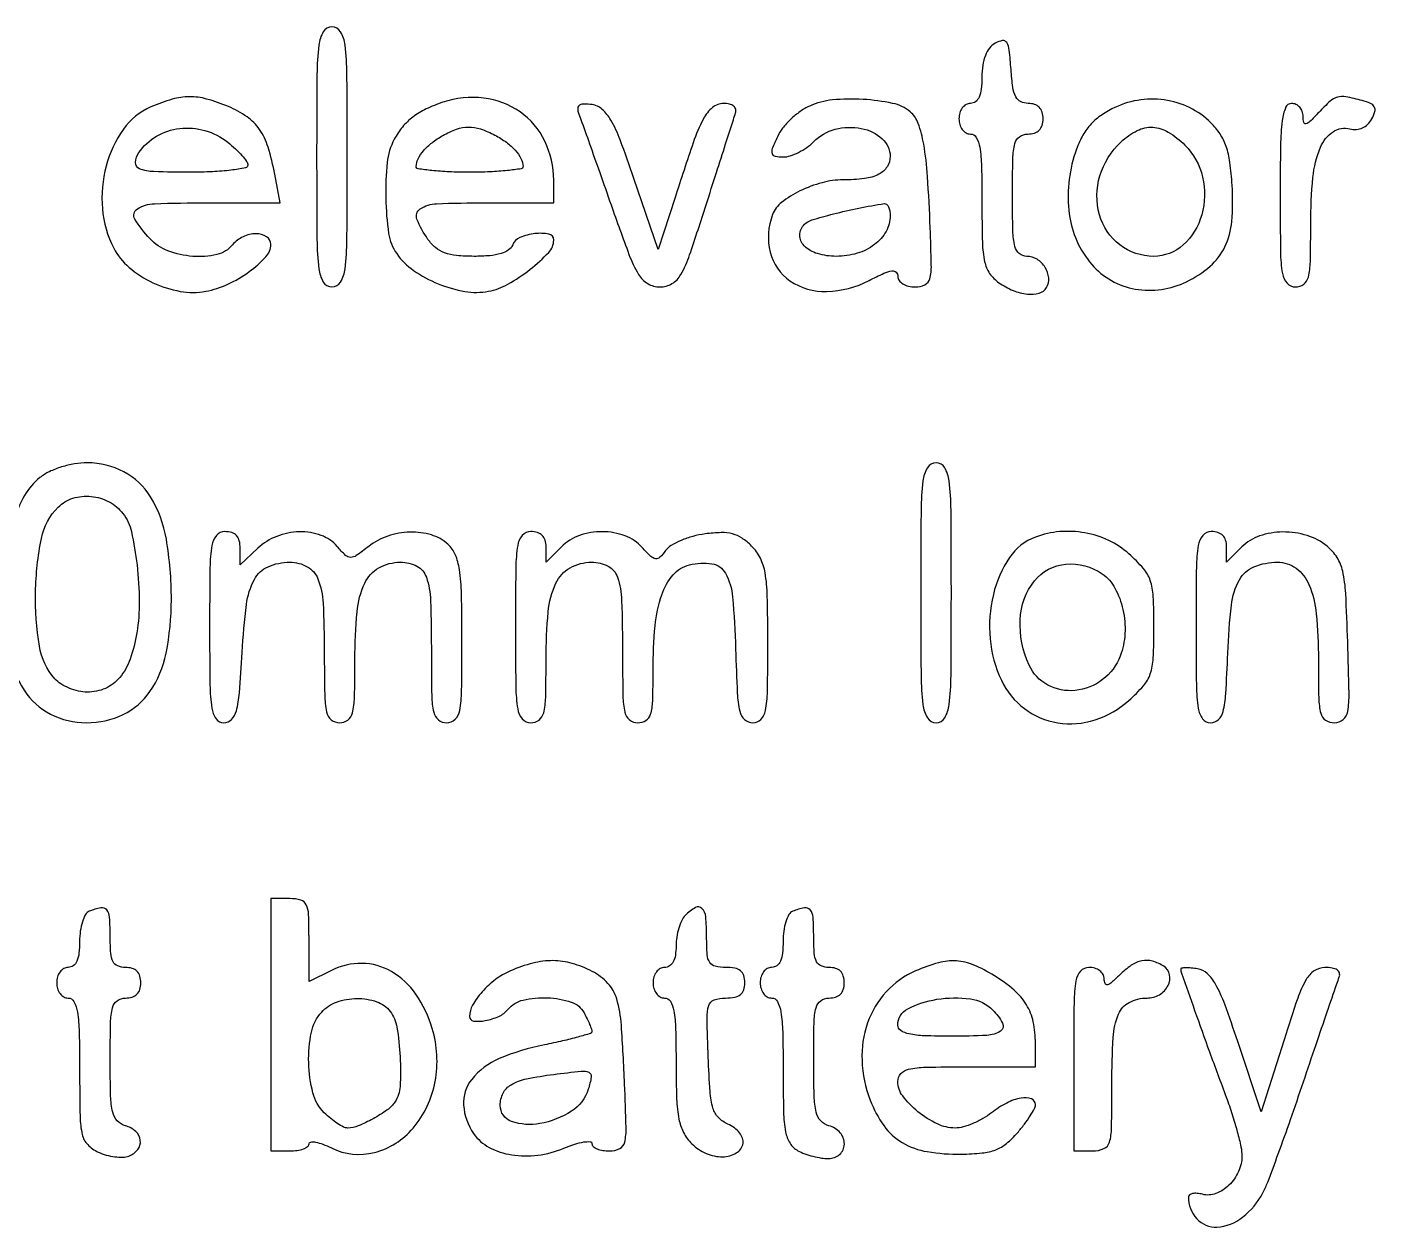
# Model space of a CAD drawing. Extents: x 23 to 201, y 13 to 268.
# Drawn here: x 81.48 to 96.39, y 103.89 to 117.17 of the extents above; entities that cross this region are included whole.
import ezdxf

# ---------------------------------------------------------------- set-up
doc = ezdxf.new("R2010")
doc.units = 0
doc.header["$MEASUREMENT"] = 0

msp = doc.modelspace()

# ---------------------------------------------------------------- linework, layer by layer
for points in [[(84.6846, 115.7328, 0.001893), (84.688061, 114.818767, 0.027391), (84.708238, 114.495525, 0.106183), (84.758324, 114.348668, 0.263491), (84.8538, 114.2946, 0.263491), (84.949276, 114.348668, 0.106183), (84.999362, 114.495525, 0.027391), (85.019539, 114.818767, 0.001893), (85.023, 115.7328, 0.001893), (85.019539, 116.646833, 0.027391), (84.999362, 116.970075, 0.106183), (84.949276, 117.116932, 0.263491), (84.8538, 117.171, 0.263491), (84.758324, 117.116932, 0.106183), (84.708238, 116.970075, 0.027391), (84.688061, 116.646833, 0.001893)], [(92.19285, 116.992205, 0.100002), (92.129384, 116.937386, 0.070944), (92.082721, 116.855392, 0.058246), (92.054179, 116.747827, 0.035769), (92.0448, 116.616896, -0.026159), (92.03782, 116.483575, -0.076519), (92.014455, 116.394799, -0.12924), (91.974386, 116.343926, -0.163071), (91.9179, 116.325, 0.130775), (91.869191, 116.312039, 0.10214), (91.828013, 116.27565, 0.08892), (91.800464, 116.220892, 0.072314), (91.791, 116.1558, 0.072314), (91.800464, 116.090708, 0.08892), (91.828013, 116.03595, 0.10214), (91.869191, 115.999561, 0.130775), (91.9179, 115.9866, -0.272841), (91.981878, 115.94888, -0.085001), (92.020103, 115.83935, -0.035561), (92.039992, 115.630804, -0.005998), (92.0448, 115.229997, 0.006144), (92.050288, 114.783443, 0.046036), (92.074887, 114.573391, 0.099457), (92.130272, 114.444856, 0.088901), (92.232824, 114.341697, 0.054242), (92.390002, 114.255292, 0.07279), (92.547344, 114.215294, 0.09337), (92.677952, 114.226106, 0.189322), (92.759182, 114.286966, 0.163089), (92.784139, 114.393441, 0.116675), (92.744734, 114.51024, 0.112141), (92.655354, 114.600403, 0.142557), (92.543349, 114.633, -0.176487), (92.458385, 114.663954, -0.1613), (92.409355, 114.743531, -0.052521), (92.387658, 114.912902, -0.005616), (92.3832, 115.3098, -0.005351), (92.387547, 115.715978, -0.055952), (92.409638, 115.88085, -0.176663), (92.461184, 115.95706, -0.157888), (92.5524, 115.9866, 0.072254), (92.626269, 115.997331, 0.124864), (92.6793, 116.0289, 0.124864), (92.710869, 116.081931, 0.072254), (92.7216, 116.1558, 0.072041), (92.711009, 116.228924, 0.121554), (92.679879, 116.282104, 0.123952), (92.628094, 116.314043, 0.076648), (92.557035, 116.325, -0.114561), (92.473319, 116.344436, -0.162704), (92.419353, 116.397699, -0.084101), (92.386775, 116.50243, -0.016293), (92.366685, 116.700309, 0.010031), (92.347608, 116.914928, 0.107515), (92.320033, 116.997329, 0.305249), (92.272604, 117.019723, 0.090668)], [(82.850025, 116.285775, 0.13623), (82.546854, 116.040088, 0.090616), (82.355878, 115.632553, 0.085158), (82.314279, 115.15879, 0.099053), (82.438973, 114.724807, 0.098083), (82.609392, 114.510929, 0.065987), (82.873013, 114.341702, 0.065354), (83.174777, 114.245578, 0.091076), (83.457543, 114.246651, 0.061922), (83.700095, 114.324115, 0.048154), (83.939377, 114.46401, 0.049991), (84.12226, 114.626096, 0.188619), (84.177, 114.76604, 0.256219), (84.130671, 114.850514, 0.14654), (84.015671, 114.883147, 0.106084), (83.87032, 114.849743, 0.110649), (83.754, 114.7599, -0.163917), (83.581018, 114.653098, -0.075964), (83.314489, 114.632656, -0.072457), (83.03896, 114.694199, -0.113532), (82.838147, 114.828803, -0.052882), (82.674047, 115.045329, -0.408556), (82.700635, 115.157434, -0.132761), (82.888846, 115.215291, -0.008564), (83.467315, 115.2252), (84.28043, 115.2252), (84.221206, 115.540893, 0.028017), (84.147332, 115.840864, 0.076047), (84.052488, 116.037563, 0.090887), (83.914386, 116.176505, 0.052892), (83.707608, 116.289862, 0.030482), (83.466645, 116.373702, 0.069777), (83.276492, 116.399445, 0.070252), (83.08739, 116.371823, 0.031244)], [(86.0805, 116.337717, 0.032906), (85.895193, 116.263668, 0.051162), (85.748458, 116.174069, 0.056403), (85.633331, 116.063964, 0.053006), (85.54295, 115.928712, 0.095077), (85.465339, 115.672003, 0.031349), (85.448979, 115.27642, 0.030533), (85.481129, 114.887092, 0.117429), (85.569972, 114.662853, 0.088491), (85.755968, 114.47765, 0.05458), (86.028023, 114.329841, 0.054618), (86.32531, 114.244513, 0.089192), (86.586843, 114.246483, 0.08261), (86.79982, 114.324295, 0.037996), (87.045805, 114.489385, 0.035121), (87.252272, 114.676874, 0.193181), (87.3072, 114.813736, 0.358231), (87.254164, 114.878261, 0.078404), (87.099522, 114.884195, 0.067462), (86.933231, 114.841228, 0.20709), (86.853606, 114.7599, -0.154814), (86.808613, 114.703526, -0.075467), (86.724432, 114.663961, -0.051113), (86.599076, 114.640297, -0.021113), (86.426352, 114.633, -0.023088), (86.231553, 114.642, -0.065272), (86.099015, 114.672013, -0.086148), (86.000474, 114.729079, -0.065842), (85.916097, 114.821024, -0.056129), (85.794246, 115.04467, -0.361323), (85.830303, 115.158518, -0.134057), (86.010742, 115.215146, -0.009394), (86.5458, 115.2252), (87.3072, 115.2252), (87.3072, 115.475019, 0.112328), (87.208603, 115.908361, 0.128308), (86.934471, 116.23207, 0.126204), (86.533167, 116.383963, 0.106685)], [(90.139249, 116.296079, 0.048733), (90.033824, 116.235265, 0.034734), (89.928626, 116.148432, 0.035254), (89.839067, 116.050511, 0.06078), (89.781513, 115.956415, 0.014332), (89.725976, 115.824641, 0.165267), (89.723617, 115.769331, 0.286539), (89.755934, 115.740542, 0.042426), (89.847014, 115.7328, 0.078582), (89.9233, 115.744864, 0.038048), (90.014933, 115.782503, 0.036525), (90.106507, 115.837248, 0.043418), (90.1836, 115.902, -0.132594), (90.420836, 116.038383, -0.112618), (90.710458, 116.048179, -0.13376), (90.941039, 115.934963, -0.215347), (91.0296, 115.738875, -0.142668), (90.995969, 115.623408, -0.135701), (90.905082, 115.541383, -0.085596), (90.74679, 115.493514, -0.030732), (90.51088, 115.479, 0.065376), (90.276018, 115.44816, 0.048956), (90.031463, 115.356397, 0.050973), (89.828933, 115.2298, 0.136813), (89.728552, 115.09451, 0.152113), (89.701782, 114.680016, 0.185803), (89.921195, 114.362602, 0.159211), (90.329825, 114.243868, 0.111682), (90.79695, 114.365852, -0.011425), (90.960172, 114.445712, -0.071762), (91.048876, 114.472076, -0.228092), (91.094462, 114.45783, -0.207763), (91.1142, 114.41238, 0.156737), (91.128817, 114.366897, 0.099995), (91.169827, 114.328725, 0.080069), (91.231796, 114.303219, 0.057729), (91.306194, 114.2946, 0.111932), (91.413892, 114.319016, 0.222579), (91.46816, 114.385183, 0.067312), (91.485082, 114.532372, 0.004674), (91.472834, 114.95025, 0.007027), (91.442892, 115.517844, 0.026077), (91.400405, 115.873495, 0.041649), (91.340563, 116.103727, 0.135961), (91.251476, 116.231789, 0.121843), (91.056668, 116.325948, 0.037518), (90.730878, 116.369449, 0.03819), (90.390878, 116.363123, 0.08291)], [(93.483, 116.264387, 0.042132), (93.338781, 116.174871, 0.059236), (93.228912, 116.070854, 0.05744), (93.14417, 115.941415, 0.036756), (93.075527, 115.7751, 0.111685), (93.011066, 115.102187, 0.147645), (93.260862, 114.543002, 0.17297), (93.742039, 114.270711, 0.158241), (94.307534, 114.351251, 0.063951), (94.57074, 114.524855, 0.104811), (94.73196, 114.736434, 0.089418), (94.808583, 115.020001, 0.036864), (94.813315, 115.419297, 0.018196), (94.78831, 115.673036, 0.048594), (94.746605, 115.849774, 0.063135), (94.679565, 115.986824, 0.053514), (94.577131, 116.11145, 0.080498), (94.340517, 116.27868, 0.079095), (94.061773, 116.363911, 0.077949), (93.766754, 116.358983, 0.074888)], [(95.770496, 116.224448, -0.009796), (95.673348, 116.124184, -0.136109), (95.629802, 116.099767, -0.420175), (95.605436, 116.114877, -0.055097), (95.598, 116.182148, 0.087589), (95.588371, 116.236692, 0.094497), (95.560723, 116.283037, 0.100108), (95.51951, 116.314038, 0.111803), (95.4711, 116.325, 0.308488), (95.404944, 116.279891, 0.062466), (95.367994, 116.13465, 0.027022), (95.348686, 115.860553, 0.004073), (95.3442, 115.3098, 0.002988), (95.347975, 114.678061, 0.038318), (95.368875, 114.44265, 0.142907), (95.420223, 114.336091, 0.212584), (95.5134, 114.2946, 0.162077), (95.604773, 114.325018, 0.17449), (95.65634, 114.403284, 0.05424), (95.678313, 114.573067, 0.005082), (95.6826, 114.994876, -0.024074), (95.707191, 115.505307, -0.074143), (95.790582, 115.839847, -0.14552), (95.929566, 116.011252, -0.217391), (96.116603, 116.04381, 0.080318), (96.18864, 116.03691, 0.090993), (96.255893, 116.053817, 0.089257), (96.313739, 116.093888, 0.07402), (96.358486, 116.154092, 0.050823), (96.391228, 116.233782, 0.195795), (96.386072, 116.286002, 0.170581), (96.344799, 116.32428, 0.037007), (96.251629, 116.356806, 0.018452), (96.071815, 116.397962, 0.114638), (95.977913, 116.394187, 0.118392), (95.896724, 116.349395, 0.020238)], [(87.579459, 116.226694, -0.004147), (87.608032, 116.148206, -0.00019), (87.703188, 115.8796, -0.000317), (87.815803, 115.560683, -0.000227), (87.9413, 115.20405, 0.004544), (88.1401, 114.65431, 0.045126), (88.245857, 114.433277, 0.125018), (88.347342, 114.331753, 0.135226), (88.481983, 114.294776, 0.133711), (88.61592, 114.331361, 0.132175), (88.713517, 114.430913, 0.046406), (88.81093, 114.6491, 0.004416), (88.993869, 115.204226, -0.000159), (89.107847, 115.560262, -0.000224), (89.209662, 115.877465, -0.000128), (89.295801, 116.145182, -0.00315), (89.32017, 116.21925, 0.153264), (89.320998, 116.260683, 0.154428), (89.297985, 116.295009, 0.110865), (89.251683, 116.317543, 0.05809), (89.187715, 116.325, 0.176022), (89.063999, 116.280054, 0.099597), (88.963063, 116.15403, 0.037069), (88.850816, 115.8905, 0.004341), (88.649701, 115.283366), (88.464325, 114.707032), (88.194887, 115.494866, 0.007106), (88.042243, 115.921305, 0.039635), (87.939486, 116.141182, 0.082727), (87.844003, 116.258898, 0.145511), (87.731317, 116.311294, 0.032149), (87.644718, 116.318409, 0.132255), (87.594118, 116.305742, 0.241827), (87.57355, 116.274887, 0.118262)], [(83.700291, 115.89586, -0.020123), (83.785643, 115.822977, -0.025784), (83.85772, 115.748978, -0.025244), (83.910144, 115.682836, -0.156185), (83.9232, 115.64206, -0.36293), (83.897229, 115.610993, -0.013795), (83.736816, 115.586648, -0.019152), (83.531965, 115.569249, -0.011608), (83.2887, 115.5636, -0.007823), (82.884051, 115.569932, -0.084012), (82.723824, 115.602232, -0.330388), (82.680282, 115.670758, -0.131467), (82.718945, 115.78233, -0.112546), (82.911767, 115.962552, -0.103444), (83.169621, 116.048383, -0.099594), (83.448531, 116.025079, -0.096454)], [(86.657112, 115.973935, -0.036535), (86.784019, 115.894803, -0.052617), (86.882061, 115.806048, -0.062987), (86.945225, 115.714533, -0.114979), (86.967505, 115.62705, -0.376849), (86.946238, 115.60182, -0.010671), (86.794461, 115.582238, -0.016689), (86.603567, 115.568165, -0.010055), (86.3766, 115.5636, -0.010055), (86.149633, 115.568165, -0.016689), (85.958739, 115.582238, -0.010671), (85.806962, 115.60182, -0.376849), (85.785695, 115.62705, -0.113857), (85.806913, 115.711144, -0.05907), (85.867659, 115.801499, -0.050044), (85.96101, 115.890384, -0.036276), (86.0805, 115.970108, -0.043074), (86.233266, 116.040124, -0.084456), (86.364611, 116.063367, -0.082841), (86.497924, 116.042036, -0.040157)], [(94.290545, 115.863545, -0.140625), (94.486082, 115.51065, -0.12581), (94.476119, 115.091096, -0.140323), (94.271597, 114.759655, -0.186906), (93.944613, 114.633, -0.166515), (93.570376, 114.761186, -0.159803), (93.34567, 115.094002, -0.144172), (93.349723, 115.523631, -0.132001), (93.584576, 115.899659, -0.06952), (93.763418, 116.024976, -0.131627), (93.934289, 116.06151, -0.124919), (94.106705, 116.00824, -0.059367)], [(91.0296, 115.083811, -0.127893), (90.98426, 114.909455, -0.104026), (90.857147, 114.763385, -0.090528), (90.664533, 114.666317, -0.071683), (90.433339, 114.633, -0.071126), (90.22562, 114.662699, -0.12679), (90.078125, 114.750363, -0.202625), (90.030643, 114.868398, -0.194402), (90.081143, 114.987383, -0.124003), (90.161219, 115.035236, -0.009796), (90.401706, 115.102392, -0.013604), (90.681377, 115.166554, -0.013312), (90.96615, 115.215931, -0.22393), (90.990346, 115.208565, -0.097042), (91.010962, 115.180944, -0.068799), (91.024964, 115.137281, -0.043267)], [(81.623222, 112.185348, 0.096501), (81.452554, 111.987538, 0.053253), (81.323908, 111.69401, 0.045275), (81.242971, 111.325445, 0.031689), (81.216472, 110.900785, 0.044803), (81.273266, 110.27552, 0.098673), (81.449061, 109.831314, 0.132409), (81.741126, 109.567848, 0.118216), (82.139185, 109.4724, 0.111525), (82.542851, 109.563571, 0.131628), (82.839975, 109.816906, 0.102323), (83.019171, 110.241817, 0.048828), (83.0772, 110.834618, 0.041445), (83.021637, 111.503793, 0.096648), (82.846024, 111.972652, 0.134285), (82.5516, 112.24845, 0.122044), (82.1466, 112.3488, 0.041096), (82.006367, 112.337254, 0.034617), (81.861372, 112.302769, 0.035622), (81.728029, 112.250448, 0.055402)], [(91.368, 110.9106, 0.001893), (91.371461, 109.996567, 0.027391), (91.391638, 109.673325, 0.106183), (91.441724, 109.526468, 0.263491), (91.5372, 109.4724, 0.263491), (91.632676, 109.526468, 0.106183), (91.682762, 109.673325, 0.027391), (91.702939, 109.996567, 0.001893), (91.7064, 110.9106, 0.001893), (91.702939, 111.824633, 0.027391), (91.682762, 112.147875, 0.106183), (91.632676, 112.294732, 0.263491), (91.5372, 112.3488, 0.263491), (91.441724, 112.294732, 0.106183), (91.391638, 112.147875, 0.027391), (91.371461, 111.824633, 0.001893)], [(82.541411, 111.787726, -0.109401), (82.634907, 111.587011, -0.025536), (82.696999, 111.218505, -0.027111), (82.72193, 110.814684, -0.042519), (82.695003, 110.46809, -0.043376), (82.620731, 110.176265, -0.090096), (82.505296, 109.972593, -0.115099), (82.347047, 109.853218, -0.104651), (82.1466, 109.8108, -0.05616), (82.049868, 109.821699, -0.041863), (81.947451, 109.85429, -0.042711), (81.854897, 109.902137, -0.07129), (81.788222, 109.95885, -0.141428), (81.617032, 110.320015, -0.045246), (81.574342, 110.918533, -0.04515), (81.639665, 111.512885, -0.147479), (81.824736, 111.857736, -0.121341), (81.987404, 111.956108, -0.100277), (82.189473, 111.976894, -0.097595), (82.388309, 111.917136, -0.10802)], [(83.5002, 110.5299, 0.003049), (83.504102, 109.889984, 0.033918), (83.524499, 109.635588, 0.116672), (83.571894, 109.516966, 0.244291), (83.657666, 109.4724, 0.203702), (83.742599, 109.5085, 0.12891), (83.795978, 109.603799, 0.044106), (83.829263, 109.802442, 0.005227), (83.859408, 110.24895, -0.016977), (83.907931, 110.781248, -0.090542), (83.995352, 111.058493, -0.170017), (84.146466, 111.19869, -0.103145), (84.38775, 111.249, -0.127259), (84.581385, 111.198905, -0.175944), (84.698178, 111.064705, -0.079281), (84.755418, 110.795625, -0.012843), (84.7692, 110.25918, 0.004277), (84.773301, 109.779747, 0.048718), (84.794898, 109.591898, 0.166019), (84.846491, 109.505996, 0.177039), (84.9384, 109.4724, 0.162077), (85.029773, 109.502818, 0.17449), (85.08134, 109.581084, 0.05424), (85.103313, 109.750867, 0.005082), (85.1076, 110.172676, -0.022473), (85.131356, 110.700955, -0.087109), (85.21646, 111.016221, -0.155126), (85.373142, 111.186024, -0.130169), (85.610946, 111.249, -0.120697), (85.79467, 111.203994, -0.194101), (85.897969, 111.083056, -0.073002), (85.94401, 110.826728, -0.007994), (85.9536, 110.226881, 0.004548), (85.957765, 109.768968, 0.050648), (85.979493, 109.58786, 0.169246), (86.031085, 109.50482, 0.171543), (86.1228, 109.4724, 0.198105), (86.215446, 109.510607, 0.152705), (86.26695, 109.608236, 0.042182), (86.288107, 109.82332, 0.003435), (86.292, 110.389888, 0.005395), (86.286513, 110.898377, 0.030932), (86.264056, 111.166948, 0.062152), (86.218345, 111.332493, 0.11087), (86.137289, 111.447388, 0.112778), (85.953393, 111.550483, 0.078594), (85.716578, 111.581319, 0.074942), (85.470601, 111.537324, 0.085187), (85.260285, 111.423368, -0.013358), (85.123499, 111.321567, -0.154483), (85.060532, 111.301636, -0.194667), (85.004502, 111.32431, -0.023417), (84.911304, 111.423368, 0.13017), (84.734034, 111.54564, 0.092168), (84.494271, 111.584607, 0.086764), (84.243203, 111.534809, 0.096623), (84.034403, 111.403453), (83.8386, 111.219506), (83.8386, 111.403453, 0.060458), (83.82854, 111.486349, 0.126195), (83.797996, 111.543257, 0.134525), (83.745387, 111.576217, 0.073191), (83.6694, 111.5874, 0.218517), (83.575994, 111.544532, 0.138781), (83.524734, 111.434063, 0.036854), (83.503931, 111.189859, 0.002827)], [(86.8842, 110.5299, 0.002827), (86.887931, 109.869941, 0.036854), (86.908734, 109.625738, 0.138781), (86.959994, 109.515268, 0.218517), (87.0534, 109.4724, 0.162077), (87.144773, 109.502818, 0.17449), (87.19634, 109.581084, 0.05424), (87.218313, 109.750867, 0.005082), (87.2226, 110.172676, -0.022473), (87.246356, 110.700955, -0.087109), (87.33146, 111.016221, -0.155126), (87.488142, 111.186024, -0.130169), (87.725946, 111.249, -0.120697), (87.90967, 111.203994, -0.194101), (88.012969, 111.083056, -0.073002), (88.05901, 110.826728, -0.007994), (88.0686, 110.226881, 0.004548), (88.072765, 109.768968, 0.050648), (88.094493, 109.58786, 0.169246), (88.146085, 109.50482, 0.171543), (88.2378, 109.4724, 0.140051), (88.328264, 109.498246, 0.184597), (88.379676, 109.565997, 0.064287), (88.402347, 109.710476, 0.006813), (88.407, 110.051976, -0.022438), (88.429192, 110.546243, -0.060577), (88.502569, 110.889253, -0.095194), (88.628311, 111.108071, -0.154592), (88.809248, 111.219668, -0.099859), (89.058226, 111.23134, -0.233456), (89.207, 111.127158, -0.104213), (89.286152, 110.865277, -0.014043), (89.319514, 110.288272, 0.004389), (89.338309, 109.799636, 0.045528), (89.36601, 109.600497, 0.148393), (89.419359, 109.508146, 0.190328), (89.509864, 109.4724, 0.200103), (89.600284, 109.510096, 0.150094), (89.650894, 109.606635, 0.042589), (89.672026, 109.817742, 0.00366), (89.676, 110.3607, 0.005431), (89.670404, 110.875895, 0.036131), (89.646325, 111.131429, 0.074074), (89.593618, 111.293699, 0.081042), (89.496978, 111.428022, 0.049189), (89.390912, 111.515046, 0.08363), (89.286498, 111.561917, 0.070642), (89.160374, 111.576359, 0.02658), (88.982796, 111.562089, 0.033273), (88.847002, 111.534583, 0.033294), (88.716087, 111.489311, 0.035233), (88.607752, 111.434288, 0.100094), (88.545503, 111.377461, -0.038648), (88.481513, 111.302806, -0.233894), (88.434601, 111.28698, -0.160011), (88.382016, 111.312477, -0.016607), (88.285174, 111.412594, 0.120607), (88.096384, 111.540419, 0.087433), (87.84563, 111.58623, 0.086261), (87.591145, 111.54364, 0.112339), (87.3918, 111.4182), (87.2226, 111.249), (87.2226, 111.4182, 0.072254), (87.211869, 111.492069, 0.124864), (87.1803, 111.5451, 0.124864), (87.127269, 111.576669, 0.072254), (87.0534, 111.5874, 0.218517), (86.959994, 111.544532, 0.138781), (86.908734, 111.434063, 0.036854), (86.887931, 111.189859, 0.002827)], [(92.637, 111.526824, 0.157359), (92.350104, 111.300287, 0.08937), (92.17124, 110.890994, 0.080459), (92.135296, 110.400561, 0.089148), (92.259766, 109.942346, 0.120619), (92.515083, 109.62864, 0.123346), (92.884387, 109.471576, 0.118062), (93.297177, 109.503991, 0.104328), (93.672015, 109.71926, 0.031341), (93.831478, 109.880802, 0.097251), (93.907524, 110.012893, 0.070732), (93.940394, 110.186379, 0.011505), (93.9483, 110.5299, 0.011505), (93.940394, 110.873421, 0.070732), (93.907524, 111.046907, 0.097251), (93.831478, 111.178998, 0.031341), (93.672015, 111.34054, 0.071975), (93.447926, 111.489127, 0.066029), (93.184271, 111.573566, 0.065438), (92.905454, 111.586788, 0.068334)], [(94.4136, 110.5299, 0.002982), (94.417452, 109.884091, 0.034753), (94.437966, 109.632658, 0.123002), (94.486473, 109.516523, 0.236878), (94.574382, 109.4724, 0.19422), (94.661081, 109.507398, 0.141073), (94.713628, 109.598501, 0.046113), (94.742922, 109.791396, 0.005021), (94.764732, 110.240671, -0.018773), (94.805325, 110.773691, -0.096468), (94.894156, 111.054975, -0.172994), (95.054189, 111.198182, -0.097147), (95.313272, 111.249, -0.158509), (95.520252, 111.181693, -0.136562), (95.662942, 111.00179, -0.076843), (95.743788, 110.679422, -0.023088), (95.7672, 110.172676, 0.00489), (95.771399, 109.743276, 0.057032), (95.793693, 109.577274, 0.186531), (95.8473, 109.501588, 0.147484), (95.944101, 109.4724, 0.176356), (96.041363, 109.507807, 0.179074), (96.092337, 109.597216, 0.045852), (96.106883, 109.798537, 0.00317), (96.092151, 110.368322, 0.005081), (96.069466, 110.903627, 0.040111), (96.036631, 111.149628, 0.087909), (95.974796, 111.300814, 0.081928), (95.863578, 111.425822, 0.095369), (95.642071, 111.543985, 0.077147), (95.374987, 111.583232, 0.079653), (95.116861, 111.539704, 0.11535), (94.9212, 111.4182), (94.752, 111.249), (94.752, 111.4182, 0.072254), (94.741269, 111.492069, 0.124864), (94.7097, 111.5451, 0.124864), (94.656669, 111.576669, 0.072254), (94.5828, 111.5874, 0.218517), (94.489394, 111.544532, 0.138781), (94.438134, 111.434063, 0.036854), (94.417331, 111.189859, 0.002827)], [(93.376199, 111.119668, -0.116583), (93.516955, 110.961644, -0.070194), (93.604726, 110.725161, -0.066407), (93.626821, 110.458323, -0.07849), (93.574911, 110.21073, -0.139456), (93.380459, 109.949803, -0.13901), (93.077549, 109.829877, -0.14889), (92.772265, 109.890136, -0.16466), (92.566904, 110.108852, -0.11668), (92.467292, 110.612619, -0.160875), (92.626929, 111.041788, -0.204901), (92.973886, 111.227502, -0.176362)], [(82.16775, 107.385971, 0.172505), (82.127035, 107.349887, 0.048881), (82.093064, 107.270926, 0.043052), (82.069778, 107.168027, 0.034139), (82.062, 107.05425, -0.026615), (82.054984, 106.922539, -0.076965), (82.031565, 106.834525, -0.129146), (81.991482, 106.78399, -0.162243), (81.9351, 106.7652, 0.130775), (81.886391, 106.752239, 0.10214), (81.845213, 106.71585, 0.08892), (81.817664, 106.661092, 0.072314), (81.8082, 106.596, 0.072314), (81.817664, 106.530908, 0.08892), (81.845213, 106.47615, 0.10214), (81.886391, 106.439761, 0.130775), (81.9351, 106.4268, -0.280733), (81.999529, 106.387531, -0.080118), (82.037518, 106.271398, -0.033565), (82.057269, 106.050433, -0.005511), (82.062, 105.621286, 0.004595), (82.066652, 105.115094, 0.051767), (82.091027, 104.915993, 0.135842), (82.15111, 104.804772, 0.094768), (82.268105, 104.721865, 0.039597), (82.356737, 104.689675, 0.03562), (82.452528, 104.670455, 0.03744), (82.54118, 104.665845, 0.086091), (82.606505, 104.678723, 0.135333), (82.704552, 104.751031, 0.196535), (82.73372, 104.853158, 0.183651), (82.683242, 104.951755, 0.120221), (82.5696, 105.013113, -0.141547), (82.479038, 105.06703, -0.131881), (82.428143, 105.162375, -0.050923), (82.40531, 105.342184, -0.006138), (82.4004, 105.74208, -0.005257), (82.404727, 106.153531, -0.055363), (82.426776, 106.32006, -0.175938), (82.47833, 106.396963, -0.159307), (82.5696, 106.4268, 0.072254), (82.643469, 106.437531, 0.124864), (82.6965, 106.4691, 0.124864), (82.728069, 106.522131, 0.072254), (82.7388, 106.596, 0.072254), (82.728069, 106.669869, 0.124864), (82.6965, 106.7229, 0.124864), (82.643469, 106.754469, 0.072254), (82.5696, 106.7652, -0.094959), (82.483174, 106.781763, -0.184152), (82.432125, 106.82865, -0.098846), (82.40673, 106.921639, -0.017388), (82.4004, 107.1036, 0.015255), (82.393803, 107.319763, 0.158338), (82.361624, 107.401492, 0.275711), (82.297326, 107.424497, 0.0473)], [(84.177, 106.1307), (84.177, 104.7348), (84.3885, 104.7348, 0.03513), (84.469506, 104.740499, 0.053385), (84.537872, 104.757747, 0.069693), (84.584809, 104.782961, 0.239073), (84.6, 104.812916, -0.380924), (84.618429, 104.833596, -0.074247), (84.672758, 104.831789, -0.046382), (84.752644, 104.809321, -0.023975), (84.847686, 104.76747, 0.181398), (85.323322, 104.717899, 0.154767), (85.752262, 104.988106, 0.130461), (85.995475, 105.501922, 0.118991), (85.96365, 106.088217, 0.07709), (85.782126, 106.468876, 0.112557), (85.510785, 106.720532, 0.128523), (85.185342, 106.809887, 0.119325), (84.847686, 106.73253), (84.6, 106.608968), (84.6, 107.067784, 0.008845), (84.594993, 107.350778, 0.099466), (84.569101, 107.459568, 0.221148), (84.509307, 107.510297, 0.06717), (84.3885, 107.5266), (84.177, 107.5266)], [(88.76232, 107.34048, 0.087124), (88.723321, 107.284869, 0.036597), (88.690621, 107.199198, 0.034792), (88.66829, 107.100218, 0.038105), (88.6608, 107.00208, -0.038147), (88.652978, 106.899703, -0.085028), (88.62832, 106.82583, -0.124063), (88.58793, 106.781478, -0.147368), (88.5339, 106.7652, 0.130775), (88.485191, 106.752239, 0.10214), (88.444012, 106.71585, 0.08892), (88.416464, 106.661092, 0.072314), (88.407, 106.596, 0.072314), (88.416464, 106.530908, 0.08892), (88.444012, 106.47615, 0.10214), (88.485191, 106.439761, 0.130775), (88.5339, 106.4268, -0.266366), (88.597517, 106.390321, -0.088943), (88.635918, 106.2858, -0.037256), (88.655925, 106.086786, -0.00643), (88.6608, 105.7077, 0.007996), (88.667186, 105.308436, 0.040217), (88.692209, 105.086697, 0.072032), (88.744102, 104.938386, 0.076398), (88.835202, 104.814198, 0.095942), (88.994247, 104.706762, 0.10343), (89.177664, 104.670216, 0.133359), (89.327557, 104.712444, 0.213932), (89.402346, 104.819559, 0.141246), (89.397249, 104.874434, 0.074887), (89.36287, 104.934098, 0.0648), (89.305831, 104.989311, 0.056648), (89.234011, 105.031059, -0.099156), (89.128956, 105.104644, -0.119722), (89.06887, 105.208669, -0.054636), (89.036881, 105.388208, -0.007373), (89.016791, 105.77115, -0.004313), (89.004197, 106.204693, -0.075888), (89.022509, 106.3436, -0.243183), (89.081398, 106.405601, -0.083703), (89.207141, 106.4268, 0.04336), (89.309445, 106.435688, 0.12395), (89.374168, 106.46459, 0.15115), (89.410022, 106.516535, 0.076178), (89.4222, 106.596, 0.07578), (89.410139, 106.675123, 0.149477), (89.374612, 106.72713, 0.124434), (89.310762, 106.756193, 0.044917), (89.2107, 106.7652, -0.05449), (89.093244, 106.778039, -0.201266), (89.033569, 106.82019, -0.124134), (89.005545, 106.907197, -0.016149), (88.9992, 107.1036, 0.022123), (88.98932, 107.326783, 0.176014), (88.946346, 107.418797, 0.342546), (88.874833, 107.427809, 0.062762)], [(89.95095, 107.385971, 0.172505), (89.910235, 107.349887, 0.048881), (89.876264, 107.270926, 0.043052), (89.852978, 107.168027, 0.034139), (89.8452, 107.05425, -0.026615), (89.838184, 106.922539, -0.076965), (89.814765, 106.834525, -0.129146), (89.774682, 106.78399, -0.162243), (89.7183, 106.7652, 0.130775), (89.669591, 106.752239, 0.10214), (89.628412, 106.71585, 0.08892), (89.600864, 106.661092, 0.072314), (89.5914, 106.596, 0.072314), (89.600864, 106.530908, 0.08892), (89.628412, 106.47615, 0.10214), (89.669591, 106.439761, 0.130775), (89.7183, 106.4268, -0.279987), (89.782685, 106.387679, -0.080583), (89.820698, 106.272196, -0.033751), (89.840462, 106.052447, -0.005556), (89.8452, 105.626077, 0.005595), (89.850335, 105.167133, 0.03997), (89.872985, 104.946444, 0.092707), (89.92167, 104.819821, 0.132634), (90.008838, 104.737777, 0.03628), (90.084214, 104.704218, 0.023279), (90.175744, 104.675926, 0.023381), (90.268454, 104.656506, 0.039954), (90.347238, 104.6502, 0.181634), (90.470537, 104.696518, 0.212299), (90.522687, 104.809125, 0.184382), (90.476365, 104.936282, 0.151392), (90.3528, 105.013113, -0.141547), (90.262238, 105.06703, -0.131881), (90.211343, 105.162375, -0.050923), (90.18851, 105.342184, -0.006138), (90.1836, 105.74208, -0.005257), (90.187927, 106.153531, -0.055363), (90.209976, 106.32006, -0.175938), (90.26153, 106.396963, -0.159307), (90.3528, 106.4268, 0.072254), (90.426669, 106.437531, 0.124864), (90.4797, 106.4691, 0.124864), (90.511269, 106.522131, 0.072254), (90.522, 106.596, 0.072254), (90.511269, 106.669869, 0.124864), (90.4797, 106.7229, 0.124864), (90.426669, 106.754469, 0.072254), (90.3528, 106.7652, -0.094959), (90.266374, 106.781763, -0.184152), (90.215325, 106.82865, -0.098846), (90.18993, 106.921639, -0.017388), (90.1836, 107.1036, 0.015255), (90.177003, 107.319763, 0.158338), (90.144824, 107.401492, 0.275711), (90.080526, 107.424497, 0.0473)], [(86.827411, 106.726473, 0.058183), (86.662917, 106.630857, 0.050007), (86.515424, 106.495449, 0.053297), (86.410272, 106.348679, 0.129512), (86.3766, 106.220862, 0.383215), (86.420498, 106.171997, 0.073055), (86.550617, 106.177057, 0.059921), (86.699955, 106.223977, 0.113978), (86.7996, 106.2999, -0.163892), (86.968895, 106.404437, -0.068063), (87.239939, 106.429544, -0.069084), (87.502029, 106.381445, -0.192307), (87.642623, 106.263162, -0.010188), (87.676158, 106.197311, -0.012707), (87.704474, 106.134783, -0.01099), (87.72558, 106.081608, -0.089201), (87.7302, 106.055919, -0.329934), (87.71505, 106.035459, -0.005847), (87.575661, 105.99472, -0.012125), (87.405798, 105.951634, -0.007476), (87.20411, 105.908813, 0.051003), (86.703801, 105.756143, 0.12566), (86.39989, 105.526018, 0.186568), (86.310597, 105.241185, 0.13733), (86.421332, 104.926201, 0.119287), (86.593697, 104.774312, 0.081636), (86.842233, 104.691407, 0.073146), (87.131235, 104.687642, 0.065788), (87.420424, 104.765934, -0.020884), (87.539264, 104.809855, -0.038745), (87.639203, 104.833762, -0.053789), (87.709265, 104.83726, -0.397443), (87.7302, 104.815083, 0.222976), (87.744622, 104.78435, 0.076419), (87.787873, 104.758383, 0.05812), (87.851353, 104.740674, 0.039006), (87.926534, 104.7348, 0.117705), (88.037704, 104.761338, 0.224344), (88.092881, 104.832322, 0.061723), (88.108336, 104.992692, 0.003758), (88.091579, 105.47505, 0.00645), (88.055697, 106.12509, 0.053043), (88.00442, 106.416758, 0.117253), (87.90745, 106.588719, 0.086881), (87.733176, 106.721361, 0.049479), (87.510746, 106.809783, 0.06857), (87.29859, 106.840237, 0.064915), (87.077458, 106.812674, 0.039183)], [(91.310935, 106.726357, 0.104228), (90.986178, 106.49549, 0.102256), (90.779518, 106.151734, 0.095849), (90.718066, 105.734906, 0.080188), (90.809142, 105.296383, 0.06444), (90.962026, 105.012162, 0.103735), (91.164015, 104.82704, 0.093378), (91.439489, 104.726826, 0.044517), (91.816921, 104.698952, 0.021077), (92.047235, 104.712189, 0.066422), (92.197485, 104.747718, 0.081168), (92.316254, 104.816803, 0.04293), (92.438375, 104.93632, 0.015751), (92.514428, 105.030586, 0.019679), (92.578654, 105.122869, 0.018257), (92.625838, 105.203005, 0.124548), (92.637, 105.247118, 0.31838), (92.591533, 105.311283, 0.130779), (92.479391, 105.320024, 0.074105), (92.318866, 105.264997, 0.04712), (92.152485, 105.1578, -0.037033), (92.056274, 105.093035, -0.030421), (91.945143, 105.038303, -0.031437), (91.836338, 105.000553, -0.067879), (91.7487, 104.9886, -0.112322), (91.551509, 105.033464, -0.058367), (91.337108, 105.169084, -0.059499), (91.168156, 105.34286, -0.164579), (91.1142, 105.50234, -0.1856), (91.147859, 105.589894, -0.157734), (91.234109, 105.639721, -0.048136), (91.420177, 105.66117, -0.004644), (91.8756, 105.6654), (92.637, 105.6654), (92.637, 105.924762, 0.051817), (92.612227, 106.163159, 0.084539), (92.537803, 106.351811, 0.078748), (92.400685, 106.514073, 0.039631), (92.183934, 106.673039, 0.038088), (91.953734, 106.792134, 0.08528), (91.762682, 106.837099, 0.083155), (91.564541, 106.816231, 0.034872)], [(93.5676, 106.6806, -0.01365), (93.480067, 106.59772, -0.122057), (93.43365, 106.573088, -0.380202), (93.407882, 106.586557, -0.090869), (93.3984, 106.6383, 0.130775), (93.385439, 106.687009, 0.10214), (93.34905, 106.728188, 0.08892), (93.294292, 106.755736, 0.072314), (93.2292, 106.7652, 0.212584), (93.136023, 106.723709, 0.142907), (93.084675, 106.61715, 0.038318), (93.063775, 106.381739, 0.002988), (93.06, 105.75), (93.06, 104.7348), (93.2715, 104.7348, 0.102194), (93.394211, 104.760145, 0.225362), (93.455841, 104.830398, 0.065452), (93.479237, 104.989412, 0.003841), (93.483, 105.47928, -0.014046), (93.497337, 105.989504, -0.083441), (93.556031, 106.248715, -0.177402), (93.674816, 106.378722, -0.120407), (93.871569, 106.4268, 0.132728), (94.008612, 106.463831, 0.140338), (94.104906, 106.564314, 0.174031), (94.121889, 106.684264, 0.20308), (94.056915, 106.778291, 0.073153), (93.931365, 106.834263, 0.11814), (93.81501, 106.838702, 0.102203), (93.697557, 106.788939, 0.045267)], [(94.2444, 106.747002, 0.085044), (94.252317, 106.700789, 0.000495), (94.398522, 106.287933, 0.002158), (94.562982, 105.831243, 0.001603), (94.748422, 105.328194, -0.011747), (94.814562, 105.136906, -0.012362), (94.870447, 104.945929, -0.012073), (94.910515, 104.77917, -0.052965), (94.9212, 104.678587, -0.10761), (94.883847, 104.507039, -0.09292), (94.777426, 104.356094, -0.101172), (94.632523, 104.26327, -0.157241), (94.485588, 104.255011, 0.040233), (94.425587, 104.265642, 0.069334), (94.374998, 104.263439, 0.105015), (94.341305, 104.249541, 0.24745), (94.329, 104.226199, 0.186733), (94.422557, 103.984424, 0.225825), (94.645492, 103.893262, 0.155536), (94.9293, 104.001592, 0.102437), (95.154443, 104.272498, 0.032276), (95.206643, 104.387923, 0.002543), (95.323802, 104.703873, 0.003449), (95.459159, 105.082764, 0.002633), (95.602241, 105.499198, -0.000369), (95.741616, 105.9109, -0.000531), (95.865608, 106.275004, -0.000275), (95.971238, 106.583554, -0.008577), (95.99873, 106.65945, 0.163083), (96.000533, 106.702984, 0.178311), (95.975528, 106.73693, 0.10662), (95.921163, 106.758054, 0.040651), (95.839701, 106.76433, 0.147255), (95.722094, 106.728365, 0.117067), (95.631309, 106.630629, 0.046217), (95.539096, 106.425848, 0.005848), (95.38692, 105.965158), (95.133541, 105.166856), (94.875072, 105.944878, 0.007407), (94.730671, 106.358939, 0.038564), (94.630483, 106.578867, 0.07817), (94.537728, 106.69824, 0.15368), (94.430502, 106.749934, 0.014839), (94.359142, 106.758146, 0.02517), (94.299067, 106.760224, 0.023221), (94.253727, 106.757401, 0.382745)], [(85.497433, 106.27875, -0.122634), (85.572566, 106.103615, -0.027098), (85.60773, 105.776299, -0.026561), (85.607641, 105.448174, -0.134643), (85.550455, 105.276215, -0.091462), (85.465422, 105.188723, -0.028394), (85.309431, 105.090825, -0.028136), (85.144121, 105.011494, -0.098106), (85.028562, 104.9886, -0.116722), (84.982889, 104.999409, -0.028322), (84.915183, 105.038303, -0.027517), (84.840595, 105.093035, -0.024335), (84.7692, 105.1578, -0.133078), (84.643819, 105.376379, -0.057565), (84.596226, 105.71122, -0.057576), (84.626215, 106.047905, -0.133714), (84.740012, 106.272089, -0.124325), (84.905307, 106.382249, -0.08311), (85.130303, 106.421945, -0.08566), (85.349307, 106.386128, -0.148191)], [(92.165657, 106.293857, -0.073415), (92.273827, 106.148218, -0.393552), (92.250841, 106.060974, -0.129463), (92.099874, 106.01331, -0.012082), (91.7064, 106.0038, -0.008726), (91.406308, 106.009038, -0.042374), (91.237432, 106.029332, -0.093972), (91.146427, 106.06692, -0.253136), (91.1142, 106.126496, -0.280157), (91.223422, 106.306127, -0.080255), (91.546269, 106.412403, -0.072962), (91.916926, 106.416918, -0.164436)], [(87.689629, 105.417048, -0.174845), (87.504115, 105.174791, -0.097914), (87.154736, 105.036912, -0.129473), (86.841596, 105.061022, -0.319347), (86.715, 105.239019, -0.118656), (86.747444, 105.373807, -0.144254), (86.836476, 105.467678, -0.080879), (87.006633, 105.532487, -0.019161), (87.3072, 105.582284, -0.005197), (87.612439, 105.617689, -0.128939), (87.695528, 105.605014, -0.344217), (87.722737, 105.555199, -0.036073)]]:
    msp.add_lwpolyline(points, format="xyb", close=True)

doc.saveas('drawing.dxf')
